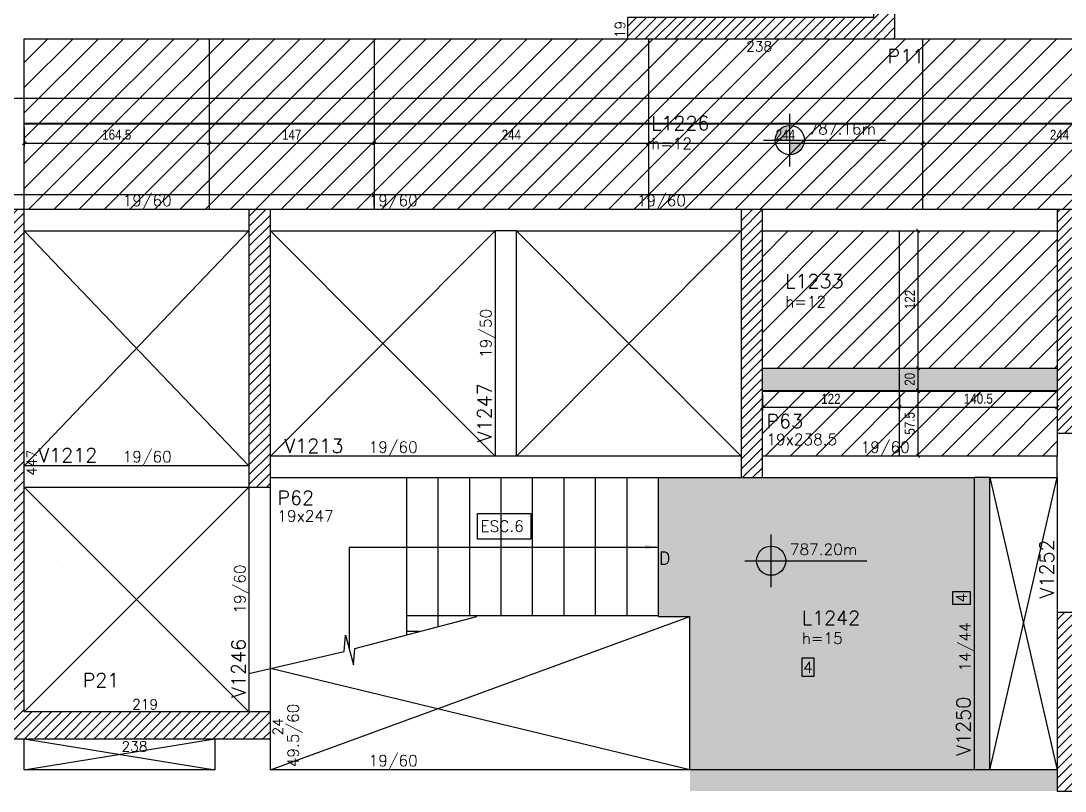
# Model space of a CAD drawing. Extents: x -3557 to 8661, y -614 to 3008.
# Drawn here: x -716 to 214, y 492 to 1177 of the extents above; entities that cross this region are included whole.
import ezdxf
from ezdxf.enums import TextEntityAlignment as Align

# ---------------------------------------------------------------- set-up
doc = ezdxf.new("R2010")
doc.units = 0
for name, color, linetype in [('242', 12, 'Continuous'), ('COTA', 241, 'Continuous'), ('F-AUX-RED', 1, 'Continuous'), ('F-ESCADAS', 2, 'Continuous'), ('F-LAJES', 3, 'Continuous'), ('F-LAJES-DIM', 2, 'Continuous'), ('F-LAJES-NOME', 4, 'Continuous'), ('F-LEADER', 1, 'Continuous'), ('F-NÍVEL-PLANTA', 2, 'Continuous'), ('F-PILARES-DIM', 172, 'Continuous'), ('F-PILARES-HACH', 174, 'Continuous'), ('F-PILARES-NOME', 170, 'Continuous'), ('F-PILARES-S', 170, 'Continuous'), ('F-TEXTO', 6, 'Continuous'), ('F-TEXTO ESCADA', 2, 'Continuous'), ('F-TEXTO-YELLOW', 2, 'Continuous'), ('F-VIGAS', 3, 'Continuous'), ('F-VIGAS-DIM', 2, 'Continuous'), ('F-VIGAS-NOME', 4, 'Continuous'), ('F-VÃO', 1, 'Continuous'), ('Painéis', 200, 'Continuous')]:
    doc.layers.add(name, color=color, linetype=linetype)
doc.layers.add('F-DESNIVEL-3', color=7, linetype='Continuous', true_color=0xd5c7ff)
doc.layers.add('Hachura', color=251, linetype='Continuous', lineweight=9)
doc.styles.add('5385-ARQ-PB-BAS-PLA-TER-TORRE-A-106-TXT$0$R60-75', font='romans.shx', dxfattribs={"height": 0.1125})
doc.styles.add('COTA TECNICA-50', font='techl___.ttf', dxfattribs={"height": 9})
doc.styles.add('MCP', font='romans.shx')
doc.styles.add('ROMANS', font='romans.shx')
doc.dimstyles.new('COTA PAINEL-50', dxfattribs={"dimtxt": 9, "dimasz": 3, "dimexe": 3, "dimexo": 3, "dimgap": 3, "dimtad": 1, "dimdec": 1, "dimzin": 12, "dimdsep": 46, "dimtxsty": 'COTA TECNICA-50', "dimblk1": 'OBLIQUE', "dimblk2": 'OBLIQUE', "dimsah": 1, "dimcen": 0.9, "dimclrd": 4, "dimclre": 4, "dimclrt": 240, "dimadec": 1, "dimazin": 3, "dimtfac": 1, "dimtdec": 1, "dimtmove": 0, "dimatfit": 3, "dimfxl": 1, "dimtolj": 1, "dimtzin": 12, "dimarcsym": 0})
pattern_1 = [(45, (-2007.842, 515.9404), (-4.419417, 4.419417), [])]

# ---------------------------------------------------------------- blocks, each defined once
blk = doc.blocks.new('A$C272F5BA6')
at = {"layer": 'F-DESNIVEL-3', "linetype": 'Continuous'}
h = blk.add_hatch(color=256, dxfattribs=at)
h.dxf.hatch_style = 1
h.paths.add_polyline_path([(-74, 279), (-327, 279), (-355, 279), (-355, 155.5), (-327, 155.5), (-327, 19), (-326.9, 19), (-326.9, 0), (0, 0), (0, 19), (-74, 19)])
blk = doc.blocks.new('*U10')
at = {"layer": 'F-LAJES-DIM', "color": 1}
blk.add_lwpolyline([(0, 0), (11, 0), (11, 16), (0, 16)], close=True, dxfattribs=at)
at = {"layer": 'F-LAJES-DIM', "style": 'MCP'}
blk.add_attdef('DIM', text='', height=10, dxfattribs=at).set_placement((5.5, 8), align=Align.MIDDLE_CENTER)
blk = doc.blocks.new('*U14')
at = {"layer": 'F-VIGAS-DIM', "color": 1}
blk.add_lwpolyline([(0, 0), (11, 0), (11, 16), (0, 16)], close=True, dxfattribs=at)
at = {"layer": 'F-VIGAS-DIM', "style": 'MCP'}
blk.add_attdef('DIM', text='', height=10, dxfattribs=at).set_placement((5.5, 8), align=Align.MIDDLE_CENTER)
blk = doc.blocks.new('Nível - Planta')
at = {"layer": 'F-NÍVEL-PLANTA'}
h = blk.add_hatch(color=71, dxfattribs=at)
h.paths.add_polyline_path([(0, 0), (0, 0.26, 0.414214), (-0.26, 0)])
h.paths.add_polyline_path([(0.26, 0), (0, 0), (0, -0.26, 0.414214)])
for p, q in [((0, -0.469), (0, 0.469)), ((-0.469, 0), (1.704, 0))]:
    blk.add_line(p, q, dxfattribs=at)
blk.add_circle((0, 0), 0.26, dxfattribs=at)
at = {"layer": 'F-TEXTO', "color": 3, "style": 'MCP'}
blk.add_attdef('NÍVEL', (0.333, 0.102), '', height=0.2, dxfattribs=at)
blk = doc.blocks.new('A$C1BE53DCF')
at = {"layer": 'F-AUX-RED'}
blk.add_solid([(-367, 215.25), (-355, 217.25), (-367, 219.25)], dxfattribs=at)
at = {"layer": 'F-ESCADAS', "linetype": 'Continuous'}
for p, q in [((-579, 156), (-579, 279)), ((-551, 156), (-551, 279)), ((-523, 156), (-523, 279)), ((-495, 156), (-495, 279)), ((-467, 156), (-467, 279)), ((-439, 156), (-439, 279)), ((-411, 156), (-411, 279)), ((-383, 156), (-383, 279)), ((-355, 155.5), (-355, 279)), ((-579, 139.04), (-579, 156)), ((-355, 156), (-579, 156)), ((-551, 146.44), (-551, 156)), ((-567.8, 142), (-579, 142))]:
    blk.add_line(p, q, dxfattribs=at)
at = {"layer": 'F-LAJES', "linetype": 'Continuous'}
blk.add_line((-327, 19), (-327, 155.5), dxfattribs=at)
blk.add_lwpolyline([(-355, 155.5), (-327, 155.5)], dxfattribs=at)
at = {"layer": 'F-LEADER'}
for points in [[(-630.08, 125.55), (-630.08, 217.25), (-355, 217.25)], [(-719.5, 104.57), (-634.91, 124.27), (-633.58, 138.83), (-626.57, 112.27), (-625.24, 126.83), (-516.7, 155.5)]]:
    blk.add_lwpolyline(points, dxfattribs=at)
at = {"layer": 'F-TEXTO ESCADA', "color": 1}
blk.add_lwpolyline([(-468.48, 246.94), (-468.48, 224.36), (-516.05, 224.36), (-516.05, 246.94)], close=True, dxfattribs=at)
at = {"layer": 'F-VÃO'}
for points in [[(-700.5, 19), (-327, 155.5)], [(-327, 19), (-700.5, 108.99)]]:
    blk.add_lwpolyline(points, dxfattribs=at)
at = {"layer": 'F-TEXTO ESCADA', "style": 'ROMANS'}
blk.add_text('ESC.6', height=10, dxfattribs=at).set_placement((-513.47, 230.8))
at = {"layer": 'F-TEXTO-YELLOW', "insert": (-344.54, 201.63), "char_height": 11.25, "width": 61.3796, "attachment_point": 9, "style": '5385-ARQ-PB-BAS-PLA-TER-TORRE-A-106-TXT$0$R60-75'}
blk.add_mtext('D', dxfattribs=at)
blk = doc.blocks.new('_Oblique')
at = {"color": 0, "linetype": 'ByBlock', "lineweight": -2}
blk.add_line((-0.5, -0.5), (0.5, 0.5), dxfattribs=at)
blk = doc.blocks.new('*D187')
at = {"layer": 'COTA', "color": 4, "lineweight": -2, "transparency": 16777216}
for p, q in [((86.66, 1082.44), (86.66, 1065.52)), ((330.66, 1082.44), (330.66, 1065.52)), ((86.66, 1068.52), (330.66, 1068.52))]:
    blk.add_line(p, q, dxfattribs=at)
at = {"layer": 'Defpoints', "color": 0, "transparency": 16777216}
for p in [(86.66, 1085.44), (330.66, 1085.44), (330.66, 1068.52)]:
    blk.add_point(p, dxfattribs=at)
at = {"layer": 'COTA', "color": 4, "lineweight": -2, "transparency": 16777216, "xscale": 3, "yscale": 3, "zscale": 3, "rotation": 180}
blk.add_blockref('_Oblique', (86.66, 1068.52), dxfattribs=at)
at = {"layer": 'COTA', "color": 4, "lineweight": -2, "transparency": 16777216, "xscale": 3, "yscale": 3, "zscale": 3}
blk.add_blockref('_Oblique', (330.66, 1068.52), dxfattribs=at)
at = {"layer": 'COTA', "color": 240, "transparency": 16777216, "insert": (208.66, 1076.09), "char_height": 9, "attachment_point": 5, "style": 'COTA TECNICA-50'}
blk.add_mtext('\\A1;244', dxfattribs=at)
blk = doc.blocks.new('*D190')
at = {"layer": 'COTA', "color": 4, "lineweight": -2, "transparency": 16777216}
for p, q in [((-712.84, 1082.44), (-712.84, 1065.52)), ((-548.34, 1082.44), (-548.34, 1065.52)), ((-712.84, 1068.52), (-548.34, 1068.52))]:
    blk.add_line(p, q, dxfattribs=at)
at = {"layer": 'Defpoints', "color": 0, "transparency": 16777216}
for p in [(-712.84, 1085.44), (-548.34, 1085.44), (-548.34, 1068.52)]:
    blk.add_point(p, dxfattribs=at)
at = {"layer": 'COTA', "color": 4, "lineweight": -2, "transparency": 16777216, "xscale": 3, "yscale": 3, "zscale": 3, "rotation": 180}
blk.add_blockref('_Oblique', (-712.84, 1068.52), dxfattribs=at)
at = {"layer": 'COTA', "color": 4, "lineweight": -2, "transparency": 16777216, "xscale": 3, "yscale": 3, "zscale": 3}
blk.add_blockref('_Oblique', (-548.34, 1068.52), dxfattribs=at)
at = {"layer": 'COTA', "color": 240, "transparency": 16777216, "insert": (-630.59, 1076.12), "char_height": 9, "attachment_point": 5, "style": 'COTA TECNICA-50'}
blk.add_mtext('\\A1;164.5', dxfattribs=at)
blk = doc.blocks.new('*D191')
at = {"layer": 'COTA', "color": 4, "lineweight": -2, "transparency": 16777216}
for p, q in [((-548.34, 1082.44), (-548.34, 1065.52)), ((-401.34, 1082.44), (-401.34, 1065.52)), ((-548.34, 1068.52), (-401.34, 1068.52))]:
    blk.add_line(p, q, dxfattribs=at)
at = {"layer": 'Defpoints', "color": 0, "transparency": 16777216}
for p in [(-548.34, 1085.44), (-401.34, 1085.44), (-401.34, 1068.52)]:
    blk.add_point(p, dxfattribs=at)
at = {"layer": 'COTA', "color": 4, "lineweight": -2, "transparency": 16777216, "xscale": 3, "yscale": 3, "zscale": 3, "rotation": 180}
blk.add_blockref('_Oblique', (-548.34, 1068.52), dxfattribs=at)
at = {"layer": 'COTA', "color": 4, "lineweight": -2, "transparency": 16777216, "xscale": 3, "yscale": 3, "zscale": 3}
blk.add_blockref('_Oblique', (-401.34, 1068.52), dxfattribs=at)
at = {"layer": 'COTA', "color": 240, "transparency": 16777216, "insert": (-474.84, 1076.09), "char_height": 9, "attachment_point": 5, "style": 'COTA TECNICA-50'}
blk.add_mtext('\\A1;147', dxfattribs=at)
blk = doc.blocks.new('*D192')
at = {"layer": 'COTA', "color": 4, "lineweight": -2, "transparency": 16777216}
for p, q in [((-401.34, 1082.44), (-401.34, 1065.52)), ((-157.34, 1082.44), (-157.34, 1065.52)), ((-401.34, 1068.52), (-157.34, 1068.52))]:
    blk.add_line(p, q, dxfattribs=at)
at = {"layer": 'Defpoints', "color": 0, "transparency": 16777216}
for p in [(-401.34, 1085.44), (-157.34, 1085.44), (-157.34, 1068.52)]:
    blk.add_point(p, dxfattribs=at)
at = {"layer": 'COTA', "color": 4, "lineweight": -2, "transparency": 16777216, "xscale": 3, "yscale": 3, "zscale": 3, "rotation": 180}
blk.add_blockref('_Oblique', (-401.34, 1068.52), dxfattribs=at)
at = {"layer": 'COTA', "color": 4, "lineweight": -2, "transparency": 16777216, "xscale": 3, "yscale": 3, "zscale": 3}
blk.add_blockref('_Oblique', (-157.34, 1068.52), dxfattribs=at)
at = {"layer": 'COTA', "color": 240, "transparency": 16777216, "insert": (-279.34, 1076.09), "char_height": 9, "attachment_point": 5, "style": 'COTA TECNICA-50'}
blk.add_mtext('\\A1;244', dxfattribs=at)
blk = doc.blocks.new('*D193')
at = {"layer": 'COTA', "color": 4, "lineweight": -2, "transparency": 16777216}
for p, q in [((-157.34, 1082.44), (-157.34, 1065.52)), ((86.66, 1082.44), (86.66, 1065.52)), ((-157.34, 1068.52), (86.66, 1068.52))]:
    blk.add_line(p, q, dxfattribs=at)
at = {"layer": 'Defpoints', "color": 0, "transparency": 16777216}
for p in [(-157.34, 1085.44), (86.66, 1085.44), (86.66, 1068.52)]:
    blk.add_point(p, dxfattribs=at)
at = {"layer": 'COTA', "color": 4, "lineweight": -2, "transparency": 16777216, "xscale": 3, "yscale": 3, "zscale": 3, "rotation": 180}
blk.add_blockref('_Oblique', (-157.34, 1068.52), dxfattribs=at)
at = {"layer": 'COTA', "color": 4, "lineweight": -2, "transparency": 16777216, "xscale": 3, "yscale": 3, "zscale": 3}
blk.add_blockref('_Oblique', (86.66, 1068.52), dxfattribs=at)
at = {"layer": 'COTA', "color": 240, "transparency": 16777216, "insert": (-35.34, 1076.09), "char_height": 9, "attachment_point": 5, "style": 'COTA TECNICA-50'}
blk.add_mtext('\\A1;244', dxfattribs=at)
blk = doc.blocks.new('*D172')
at = {"layer": 'COTA', "color": 4, "lineweight": -2, "transparency": 16777216}
for p, q in [((-55.84, 844.94), (-55.84, 830.53)), ((66.16, 844.94), (66.16, 830.53)), ((-55.84, 833.53), (66.16, 833.53))]:
    blk.add_line(p, q, dxfattribs=at)
at = {"layer": 'Defpoints', "color": 0, "transparency": 16777216}
for p in [(-55.84, 847.94), (66.16, 847.94), (66.16, 833.53)]:
    blk.add_point(p, dxfattribs=at)
at = {"layer": 'COTA', "color": 4, "lineweight": -2, "transparency": 16777216, "xscale": 3, "yscale": 3, "zscale": 3, "rotation": 180}
blk.add_blockref('_Oblique', (-55.84, 833.53), dxfattribs=at)
at = {"layer": 'COTA', "color": 4, "lineweight": -2, "transparency": 16777216, "xscale": 3, "yscale": 3, "zscale": 3}
blk.add_blockref('_Oblique', (66.16, 833.53), dxfattribs=at)
at = {"layer": 'COTA', "color": 240, "transparency": 16777216, "insert": (5.16, 841.08), "char_height": 9, "attachment_point": 5, "style": 'COTA TECNICA-50'}
blk.add_mtext('\\A1;122', dxfattribs=at)
blk = doc.blocks.new('*D173')
at = {"layer": 'COTA', "color": 4, "lineweight": -2, "transparency": 16777216}
for p, q in [((66.16, 844.94), (66.16, 830.53)), ((206.66, 844.94), (206.66, 830.53)), ((66.16, 833.53), (206.66, 833.53))]:
    blk.add_line(p, q, dxfattribs=at)
at = {"layer": 'Defpoints', "color": 0, "transparency": 16777216}
for p in [(66.16, 847.94), (206.66, 847.94), (206.66, 833.53)]:
    blk.add_point(p, dxfattribs=at)
at = {"layer": 'COTA', "color": 4, "lineweight": -2, "transparency": 16777216, "xscale": 3, "yscale": 3, "zscale": 3, "rotation": 180}
blk.add_blockref('_Oblique', (66.16, 833.53), dxfattribs=at)
at = {"layer": 'COTA', "color": 4, "lineweight": -2, "transparency": 16777216, "xscale": 3, "yscale": 3, "zscale": 3}
blk.add_blockref('_Oblique', (206.66, 833.53), dxfattribs=at)
at = {"layer": 'COTA', "color": 240, "transparency": 16777216, "insert": (136.41, 841.13), "char_height": 9, "attachment_point": 5, "style": 'COTA TECNICA-50'}
blk.add_mtext('\\A1;140.5', dxfattribs=at)
blk = doc.blocks.new('*D174')
at = {"layer": 'COTA', "color": 4, "lineweight": -2, "transparency": 16777216}
for p, q in [((69.16, 847.94), (85.97, 847.94)), ((82.97, 790.44), (82.97, 847.94)), ((69.16, 790.44), (85.97, 790.44))]:
    blk.add_line(p, q, dxfattribs=at)
at = {"layer": 'Defpoints', "color": 0, "transparency": 16777216}
for p in [(66.16, 847.94), (82.97, 847.94), (66.16, 790.44)]:
    blk.add_point(p, dxfattribs=at)
at = {"layer": 'COTA', "color": 4, "lineweight": -2, "transparency": 16777216, "xscale": 3, "yscale": 3, "zscale": 3}
for p, rotation in [((82.97, 847.94), 90), ((82.97, 790.44), 270)]:
    blk.add_blockref('_Oblique', p, dxfattribs=dict(at, rotation=rotation))
at = {"layer": 'COTA', "color": 240, "transparency": 16777216, "insert": (75.37, 819.19), "char_height": 9, "attachment_point": 5, "rotation": 90, "style": 'COTA TECNICA-50'}
blk.add_mtext('\\A1;57.5', dxfattribs=at)
blk = doc.blocks.new('*D175')
at = {"layer": 'COTA', "color": 4, "lineweight": -2, "transparency": 16777216}
for p, q in [((69.16, 868.44), (85.97, 868.44)), ((82.97, 848.44), (82.97, 868.44)), ((69.16, 848.44), (85.97, 848.44))]:
    blk.add_line(p, q, dxfattribs=at)
at = {"layer": 'Defpoints', "color": 0, "transparency": 16777216}
for p in [(66.16, 868.44), (82.97, 868.44), (66.16, 848.44)]:
    blk.add_point(p, dxfattribs=at)
at = {"layer": 'COTA', "color": 4, "lineweight": -2, "transparency": 16777216, "xscale": 3, "yscale": 3, "zscale": 3}
for p, rotation in [((82.97, 868.44), 90), ((82.97, 848.44), 270)]:
    blk.add_blockref('_Oblique', p, dxfattribs=dict(at, rotation=rotation))
at = {"layer": 'COTA', "color": 240, "transparency": 16777216, "insert": (75.37, 858.44), "char_height": 9, "attachment_point": 5, "rotation": 90, "style": 'COTA TECNICA-50'}
blk.add_mtext('\\A1;20', dxfattribs=at)
blk = doc.blocks.new('*D176')
at = {"layer": 'COTA', "color": 4, "lineweight": -2, "transparency": 16777216}
for p, q in [((69.16, 990.44), (85.97, 990.44)), ((82.97, 868.44), (82.97, 990.44)), ((69.16, 868.44), (85.97, 868.44))]:
    blk.add_line(p, q, dxfattribs=at)
at = {"layer": 'Defpoints', "color": 0, "transparency": 16777216}
for p in [(66.16, 990.44), (82.97, 990.44), (66.16, 868.44)]:
    blk.add_point(p, dxfattribs=at)
at = {"layer": 'COTA', "color": 4, "lineweight": -2, "transparency": 16777216, "xscale": 3, "yscale": 3, "zscale": 3}
for p, rotation in [((82.97, 990.44), 90), ((82.97, 868.44), 270)]:
    blk.add_blockref('_Oblique', p, dxfattribs=dict(at, rotation=rotation))
at = {"layer": 'COTA', "color": 240, "transparency": 16777216, "insert": (75.41, 929.44), "char_height": 9, "attachment_point": 5, "rotation": 90, "style": 'COTA TECNICA-50'}
blk.add_mtext('\\A1;122', dxfattribs=at)

msp = doc.modelspace()

# ---------------------------------------------------------------- hatches: boundary and pattern name
at = {"layer": 'F-PILARES-HACH', "linetype": 'Continuous'}
h = msp.add_hatch(dxfattribs=at)
h.set_pattern_fill('ANSI31', color=256, scale=50, style=0)
h.set_pattern_definition(pattern_1)
h.paths.add_polyline_path([(62.16, 1161.44), (62.16, 1399.44), (-175.84, 1399.44), (-175.84, 1380.44), (43.16, 1380.44), (43.16, 1180.44), (-175.84, 1180.44), (-175.84, 1161.44)], flags=16)
h = msp.add_hatch(dxfattribs=at)
h.set_pattern_fill('ANSI31', color=256, scale=50, style=0)
h.set_pattern_definition(pattern_1)
h.paths.add_polyline_path([(-731.84, 538.44), (-493.84, 538.44), (-493.84, 562.44), (-712.84, 562.44), (-712.84, 1009.44), (-731.84, 1009.44)], flags=16)
h = msp.add_hatch(dxfattribs=at)
h.set_pattern_fill('ANSI31', color=256, scale=50, style=0)
h.set_pattern_definition(pattern_1)
h.paths.add_polyline_path([(-512.84, 762.44), (-493.84, 762.44), (-493.84, 1009.44), (-512.84, 1009.44)], flags=16)
h = msp.add_hatch(dxfattribs=at)
h.set_pattern_fill('ANSI31', color=256, scale=50, style=0)
h.set_pattern_definition(pattern_1)
h.paths.add_polyline_path([(-74.84, 770.94), (-55.84, 770.94), (-55.84, 1009.44), (-74.84, 1009.44)], flags=16)
h = msp.add_hatch(dxfattribs=at)
h.set_pattern_fill('ANSI31', color=256, scale=50, style=0)
h.set_pattern_definition(pattern_1)
h.paths.add_polyline_path([(206.66, 810.44), (231.66, 810.44), (231.66, 1009.44), (206.66, 1009.44)], flags=16)
h = msp.add_hatch(dxfattribs=at)
h.set_pattern_fill('ANSI31', color=256, scale=50, style=0)
h.set_pattern_definition(pattern_1)
h.paths.add_polyline_path([(206.66, 491.94), (231.66, 491.94), (231.66, 650.94), (206.66, 650.94)], flags=16)
at = {"layer": 'Hachura', "linetype": 'ByBlock'}
h = msp.add_hatch(dxfattribs=at)
h.set_pattern_fill('ANSI31', color=256, scale=5)
h.set_pattern_definition([(45, (-5954.732, 6.996), (-11.22532, 11.22532), [])])
h.paths.add_polyline_path([(-712.84, 1161.44), (-712.84, 1085.94), (-548.34, 1085.94), (-548.34, 1161.44)])
h.paths.add_polyline_path([(-712.84, 1085.44), (-712.84, 1009.44), (-548.34, 1009.44), (-548.34, 1085.44)])
h.paths.add_polyline_path([(-548.34, 1085.44), (-548.34, 1009.44), (-512.84, 1009.44), (-493.84, 1009.44), (-401.34, 1009.44), (-401.34, 1085.44)])
h.paths.add_polyline_path([(-548.34, 1161.44), (-548.34, 1085.94), (-401.34, 1085.94), (-401.34, 1161.44)])
h.paths.add_polyline_path([(-401.34, 1161.44), (-401.34, 1085.94), (-157.34, 1085.94), (-157.34, 1161.44), (-175.84, 1161.44)])
h.paths.add_polyline_path([(-401.34, 1085.44), (-401.34, 1009.44), (-284.34, 1009.44), (-157.34, 1009.44), (-157.34, 1085.44)])
h.paths.add_polyline_path([(-157.34, 1085.44), (-157.34, 1009.44), (-74.84, 1009.44), (-55.84, 1009.44), (86.66, 1009.44), (86.66, 1085.44)])
h.paths.add_polyline_path([(86.66, 1085.94), (86.66, 1161.44), (62.16, 1161.44), (-157.34, 1161.44), (-157.34, 1085.94)])
h.paths.add_polyline_path([(86.66, 1161.44), (86.66, 1085.94), (330.66, 1085.94), (330.66, 1161.44)])
h.paths.add_polyline_path([(330.66, 1009.44), (330.66, 1085.44), (86.66, 1085.44), (86.66, 1009.44), (206.66, 1009.44), (231.66, 1009.44)])
h.paths.add_polyline_path([(330.66, 1085.44), (330.66, 1009.44), (562.16, 1009.44), (574.66, 1009.44), (574.66, 1085.44)])
h.paths.add_polyline_path([(574.66, 1085.94), (574.66, 1161.44), (549.66, 1161.44), (330.66, 1161.44), (330.66, 1085.94)])
h.paths.add_polyline_path([(574.66, 1161.44), (574.66, 1085.94), (744.66, 1085.94), (744.66, 1161.44)])
h.paths.add_polyline_path([(744.66, 1009.44), (744.66, 1085.44), (574.66, 1085.44), (574.66, 1009.44)])
h.paths.add_polyline_path([(744.66, 1085.44), (744.66, 1009.44), (902.16, 1009.44), (988.66, 1009.44), (988.66, 1085.44)])
h.paths.add_polyline_path([(988.66, 1085.94), (988.66, 1161.44), (744.66, 1161.44), (744.66, 1085.94)])
h.paths.add_polyline_path([(1232.66, 1085.94), (1232.66, 1161.44), (988.66, 1161.44), (988.66, 1085.94)])
h.paths.add_polyline_path([(988.66, 1085.44), (988.66, 1009.44), (1226.66, 1009.44), (1232.66, 1009.44), (1232.66, 1085.44)])
h = msp.add_hatch(dxfattribs=at)
h.set_pattern_fill('ANSI31', color=256, scale=5)
h.set_pattern_definition([(45, (-6159.39, -39.917), (-11.22532, 11.22532), [])])
h.paths.add_polyline_path([(66.16, 868.44), (66.16, 990.44), (-55.84, 990.44), (-55.84, 868.44)])
h.paths.add_polyline_path([(206.66, 868.44), (206.66, 990.44), (66.16, 990.44), (66.16, 868.44)])
h.paths.add_polyline_path([(66.16, 847.94), (66.16, 790.44), (139.66, 790.44), (206.66, 790.44), (206.66, 810.44), (206.66, 847.94)])
h.paths.add_polyline_path([(-55.84, 847.94), (-55.84, 790.44), (66.16, 790.44), (66.16, 847.94)])
h = msp.add_hatch(color=256, dxfattribs=at)
h.dxf.hatch_style = 1
h.paths.add_polyline_path([(66.16, 868.44), (-55.84, 868.44), (-55.84, 848.44), (66.16, 848.44)])
h.paths.add_polyline_path([(206.66, 868.44), (66.16, 868.44), (66.16, 848.44), (206.66, 848.44)])

# ---------------------------------------------------------------- linework, layer by layer
at = {"layer": '242', "linetype": 'Continuous'}
for p, q in [((52.66, 1170.94), (52.66, 1170.94)), ((-503.34, 885.94), (-503.34, 885.94)), ((-65.34, 890.19), (-65.34, 890.19)), ((-678.31, 691.24), (-678.31, 691.24))]:
    msp.add_line(p, q, dxfattribs=at)
at = {"layer": 'COTA'}
msp.add_lwpolyline([(-2505.96, 1108.63), (1158.32, 1108.63), (1158.32, 1022.68), (-2505.96, 1022.68)], close=True, dxfattribs=at)
at = {"layer": 'F-DESNIVEL-3', "linetype": 'Continuous'}
for points in [[(146.66, 510.94), (146.66, 770.94), (132.66, 770.94)], [(146.66, 510.94), (132.66, 770.94), (132.66, 510.94)], [(146.66, 510.94), (132.66, 510.94), (146.66, 510.94)]]:
    msp.add_solid(points, dxfattribs=at)
at = {"layer": 'F-PILARES-S', "linetype": 'Continuous'}
for points in [[(62.16, 1161.44), (62.16, 1399.44), (-175.84, 1399.44), (-175.84, 1380.44), (43.16, 1380.44), (43.16, 1180.44), (-175.84, 1180.44), (-175.84, 1161.44), (62.16, 1161.44)], [(-731.84, 538.44), (-493.84, 538.44), (-493.84, 562.44), (-712.84, 562.44), (-712.84, 1009.44), (-731.84, 1009.44), (-731.84, 538.44)], [(-512.84, 762.44), (-493.84, 762.44), (-493.84, 1009.44), (-512.84, 1009.44), (-512.84, 762.44)], [(-74.84, 770.94), (-55.84, 770.94), (-55.84, 1009.44), (-74.84, 1009.44), (-74.84, 770.94)], [(206.66, 810.44), (231.66, 810.44), (231.66, 1009.44), (206.66, 1009.44), (206.66, 810.44)], [(206.66, 491.94), (231.66, 491.94), (231.66, 650.94), (206.66, 650.94), (206.66, 491.94)]]:
    msp.add_lwpolyline(points, dxfattribs=at)
at = {"layer": 'F-VIGAS'}
for points in [[(-712.84, 1009.44), (-712.84, 1161.44)], [(-712.84, 1161.44), (-175.84, 1161.44)], [(62.16, 1161.44), (549.66, 1161.44)], [(-512.84, 1009.44), (-712.84, 1009.44)], [(-284.34, 1009.44), (-493.84, 1009.44)], [(-74.84, 1009.44), (-284.34, 1009.44)], [(206.66, 1009.44), (-55.84, 1009.44)], [(-712.84, 990.44), (-512.84, 990.44)], [(-493.84, 990.44), (-293.84, 990.44)], [(-293.84, 990.44), (-293.84, 789.94)], [(-274.84, 990.44), (-293.84, 990.44)], [(-274.84, 789.94), (-274.84, 990.44)], [(-274.84, 990.44), (-74.84, 990.44)], [(-55.84, 990.44), (206.66, 990.44)], [(206.66, 810.44), (206.66, 789.94)], [(-512.84, 781.44), (-712.84, 781.44)], [(-293.84, 789.94), (-493.84, 789.94)], [(-274.84, 789.94), (-293.84, 789.94)], [(-74.84, 789.94), (-274.84, 789.94)], [(139.66, 789.94), (-55.84, 789.94)], [(206.66, 789.94), (139.66, 789.94)], [(206.66, 770.94), (206.66, 789.94)], [(-712.84, 762.44), (-512.84, 762.44)], [(-512.84, 762.44), (-512.84, 562.44)], [(-493.84, 770.94), (-284.34, 770.94)], [(-493.84, 562.44), (-493.84, 762.44)], [(-284.34, 770.94), (-74.84, 770.94)], [(-55.84, 770.94), (132.66, 770.94)], [(132.66, 770.94), (132.66, 510.94)], [(146.66, 770.94), (132.66, 770.94)], [(146.66, 510.94), (146.66, 770.94)], [(146.66, 770.94), (206.66, 770.94)], [(206.66, 770.94), (206.66, 650.94)], [(-712.84, 510.94), (-712.84, 538.44)], [(-543.34, 538.44), (-543.34, 510.94)], [(-493.84, 510.94), (-493.84, 538.44)], [(-543.34, 510.94), (-712.84, 510.94)], [(-120.34, 510.94), (-493.84, 510.94)], [(132.66, 510.94), (-120.34, 510.94)], [(146.66, 510.94), (132.66, 510.94)], [(206.66, 510.94), (146.66, 510.94)]]:
    msp.add_lwpolyline(points, dxfattribs=at)
at = {"layer": 'F-VÃO'}
for p, q in [((-712.84, 781.44), (-512.84, 990.44)), ((-712.84, 990.44), (-512.84, 781.44)), ((-493.84, 789.94), (-293.84, 990.44)), ((-493.84, 990.44), (-293.84, 789.94)), ((-274.84, 789.94), (-74.84, 990.44)), ((-274.84, 990.44), (-74.84, 789.94)), ((-712.84, 562.44), (-512.84, 762.44)), ((-712.84, 762.44), (-512.84, 562.44)), ((146.66, 510.94), (206.66, 770.94)), ((146.66, 770.94), (206.66, 510.94)), ((-712.84, 510.94), (-543.34, 538.44)), ((-712.84, 538.44), (-543.34, 510.94))]:
    msp.add_line(p, q, dxfattribs=at)
at = {"layer": 'Painéis'}
msp.add_line((66.16, 790.44), (66.16, 990.44), dxfattribs=at)
for points in [[(-548.34, 1161.44), (-548.34, 1009.44)], [(-401.34, 1161.44), (-401.34, 1009.44)], [(-157.34, 1161.44), (-157.34, 1009.44)], [(86.66, 1161.44), (86.66, 1009.44)], [(1232.66, 1085.94), (-712.84, 1085.94)], [(1232.66, 1085.44), (-712.84, 1085.44)], [(-55.84, 868.44), (206.66, 868.44)], [(-55.84, 848.44), (206.66, 848.44)], [(-55.84, 847.94), (206.66, 847.94)]]:
    msp.add_lwpolyline(points, dxfattribs=at)

# ---------------------------------------------------------------- block references
at = {"linetype": 'Continuous'}
for name in ['A$C1BE53DCF', 'A$C272F5BA6']:
    msp.add_blockref(name, (206.66, 491.94), dxfattribs=at)
at = {"layer": 'F-LAJES-DIM', "linetype": 'Continuous'}
msp.add_blockref('*U10', (-20.71, 594.12), dxfattribs=at).add_auto_attribs({'DIM': '4'})
at = {"layer": 'F-NÍVEL-PLANTA', "linetype": 'Continuous', "xscale": 50, "yscale": 50, "zscale": 50}
for p, values in [((-31.37, 1071.29), {'NÍVEL': '787.16m'}), ((-48.02, 697.01), {'NÍVEL': '787.20m'})]:
    msp.add_blockref('Nível - Planta', p, dxfattribs=at).add_auto_attribs(values)
at = {"layer": 'F-VIGAS-DIM', "linetype": 'Continuous', "rotation": 90}
msp.add_blockref('*U14', (129.53, 658.44), dxfattribs=at).add_auto_attribs({'DIM': '4'})

# ---------------------------------------------------------------- texts
at = {"layer": 'F-LAJES-DIM', "linetype": 'Continuous', "style": 'MCP'}
for s, p in [('h=12', (-154.9, 1063.21)), ('h=12', (-35.53, 922.47)), ('h=15', (-20.71, 623.02))]:
    msp.add_text(s, height=10, dxfattribs=at).set_placement(p)
at = {"layer": 'F-LAJES-NOME', "linetype": 'Continuous', "style": 'MCP'}
for s, p in [('L1226', (-154.9, 1080.21)), ('L1233', (-35.53, 939.47)), ('L1242', (-20.71, 640.02))]:
    msp.add_text(s, height=12.5, dxfattribs=at).set_placement(p)
at = {"layer": 'F-PILARES-DIM', "linetype": 'Continuous', "style": 'MCP'}
for s, p in [('19', (-178.09, 1161.94)), ('447', (-701.59, 772.44)), ('24', (-482.59, 541.44))]:
    msp.add_text(s, height=9, rotation=90, dxfattribs=at).set_placement(p)
for s, height, p in [('238', 9, (-70.34, 1150.19)), ('19x238.5', 10, (-52.26, 799.9)), ('19x247', 10, (-487.59, 731.82)), ('219', 9, (-616.84, 564.69)), ('238', 9, (-626.34, 527.19))]:
    msp.add_text(s, height=height, dxfattribs=at).set_placement(p)
at = {"layer": 'F-PILARES-NOME', "linetype": 'Continuous', "style": 'MCP'}
for s, p in [('P11', (55.48, 1139.69)), ('P63', (-52.26, 814.9)), ('P62', (-487.59, 746.82)), ('P21', (-660.95, 584.42))]:
    msp.add_text(s, height=12.5, dxfattribs=at).set_placement(p)
at = {"layer": 'F-VIGAS-DIM', "linetype": 'Continuous', "style": 'MCP'}
for p in [(-625.34, 1012.57), (-406.34, 1012.57), (-167.59, 1012.57), (-406.34, 793.07), (31.66, 793.07), (-625.34, 784.57), (-406.34, 514.07)]:
    msp.add_text('19/60', height=10, dxfattribs=at).set_placement(p)
for s, p in [('19/50', (-296.97, 877.44)), ('19/60', (-515.97, 649.94)), ('14/44', (129.53, 598.44)), ('49.5/60', (-468.55, 513.17))]:
    msp.add_text(s, height=10, rotation=90, dxfattribs=at).set_placement(p)
at = {"layer": 'F-VIGAS-NOME', "linetype": 'Continuous', "style": 'MCP'}
for s, p in [('V1247', (-296.97, 802.44)), ('V1252', (203.53, 663.44)), ('V1246', (-515.97, 574.94)), ('V1250', (129.53, 523.44))]:
    msp.add_text(s, height=12.5, rotation=90, dxfattribs=at).set_placement(p)
for s, p in [('V1213', (-481.34, 793.07)), ('V1212', (-700.34, 784.57))]:
    msp.add_text(s, height=12.5, dxfattribs=at).set_placement(p)

# ---------------------------------------------------------------- dimensions: what is measured, and where the dimension line sits
at = {"layer": 'COTA'}
for base, p1, p2, picture, middle in [((-548.34, 1068.52), (-712.84, 1085.44), (-548.34, 1085.44), '*D190', (-630.59, 1076.12)), ((66.16, 833.53), (-55.84, 847.94), (66.16, 847.94), '*D172', (5.16, 841.08))]:
    dim = msp.add_linear_dim(base=base, p1=p1, p2=p2, dimstyle='COTA PAINEL-50', dxfattribs=at)
    dim.commit()
    dim.dimension.update_dxf_attribs({"geometry": picture, "text_midpoint": middle})
for base, p1, p2, picture, middle in [((-401.34, 1068.52), (-548.34, 1085.44), (-401.34, 1085.44), '*D191', (-474.84, 1076.09)), ((-157.34, 1068.52), (-401.34, 1085.44), (-157.34, 1085.44), '*D192', (-279.34, 1076.09)), ((86.66, 1068.52), (-157.34, 1085.44), (86.66, 1085.44), '*D193', (-35.34, 1076.09)), ((330.66, 1068.52), (86.66, 1085.44), (330.66, 1085.44), '*D187', (208.66, 1076.09)), ((206.66, 833.53), (66.16, 847.94), (206.66, 847.94), '*D173', (136.41, 841.13))]:
    dim = msp.add_linear_dim(base=base, p1=p1, p2=p2, dimstyle='COTA PAINEL-50', override={"dimtmove": 1}, dxfattribs=at)
    dim.commit()
    dim.dimension.update_dxf_attribs({"geometry": picture, "text_midpoint": middle})
dim = msp.add_linear_dim(base=(82.97, 990.44), p1=(66.16, 868.44), p2=(66.16, 990.44), angle=90, dimstyle='COTA PAINEL-50', override={"dimtmove": 1}, dxfattribs=at)
dim.commit()
dim.dimension.update_dxf_attribs({"geometry": '*D176', "text_midpoint": (75.41, 929.44)})
for base, p1, p2, picture, middle in [((82.97, 868.44), (66.16, 848.44), (66.16, 868.44), '*D175', (75.37, 858.44)), ((82.97, 847.94), (66.16, 790.44), (66.16, 847.94), '*D174', (75.37, 819.19))]:
    dim = msp.add_linear_dim(base=base, p1=p1, p2=p2, angle=90, dimstyle='COTA PAINEL-50', dxfattribs=at)
    dim.commit()
    dim.dimension.update_dxf_attribs({"geometry": picture, "text_midpoint": middle})

doc.saveas('drawing.dxf')
